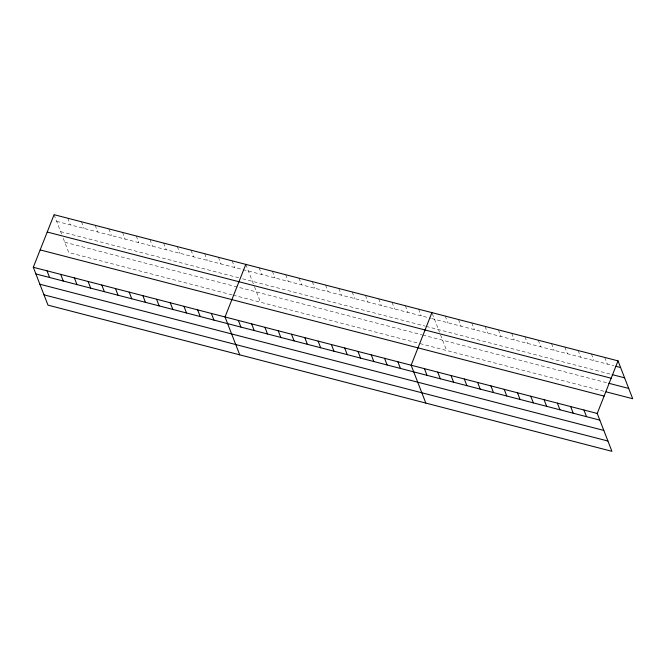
<?xml version="1.0" encoding="UTF-8"?>
<svg xmlns="http://www.w3.org/2000/svg" width="666" height="666" viewBox="0 0 666 666"><rect width="100%" height="100%" fill="white"/><g stroke="black" fill="none" stroke-linecap="round" stroke-linejoin="round"><path stroke-width="0.5" stroke-dasharray="3.33 2.5" d="M56.66 221.337L430.702 318.306M431.651 318.548L613.952 365.809M60.656 231.635L238.694 277.789M242.607 278.804L425.199 326.14M426.148 326.382L611.296 374.384M64.769 242.241L421.72 334.773M422.669 335.023L607.817 383.017M232.134 294.888L68.764 252.539L62.712 236.938M233.108 295.146L419.064 343.348M420.013 343.598L604.212 391.35M604.72 357.417L607.309 364.086M591.425 353.979L594.014 360.639M578.138 350.532L580.719 357.192M564.843 347.086L567.424 353.746M551.548 343.639L554.137 350.299M538.253 340.193L540.842 346.853M524.966 336.746L527.547 343.406M511.671 333.3L514.252 339.96M498.376 329.853L500.965 336.513M485.089 326.407L487.67 333.075M471.794 322.96L474.375 329.628M458.499 319.514L461.08 326.182M445.204 316.067L447.793 322.735M432.284 313.578L439.518 332.234M440.551 334.89L446.603 350.491M418.623 309.174L421.203 315.842M405.328 305.736L407.917 312.396M392.033 302.289L394.622 308.949M378.746 298.843L381.327 305.503M365.451 295.396L368.032 302.056M352.156 291.949L354.745 298.609M338.861 288.503L341.45 295.163M325.574 285.056L328.155 291.716M312.279 281.61L314.86 288.278M298.984 278.163L301.573 284.832M285.689 274.717L288.278 281.385M272.402 271.27L274.983 277.938M259.107 267.824L261.688 274.492M245.812 264.377L253.421 283.991M254.454 286.646L260.498 302.247M232.118 260.831L234.707 267.491M218.423 257.284L221.004 263.944M204.728 253.729L207.309 260.398M191.034 250.183L193.615 256.843M177.339 246.628L179.92 253.296M163.645 243.082L166.225 249.742M149.942 239.527L152.531 246.195M136.247 235.98L138.836 242.64M122.552 232.426L125.141 239.094M108.858 228.879L111.447 235.539M95.163 225.324L97.744 231.993M81.468 221.778L84.049 228.438M67.774 218.223L70.355 224.892M54.079 214.677L62.021 235.173"/><path stroke-width="1" d="M618.015 360.864L597.236 413.461L611.921 451.323L47.985 305.136L33.3 267.266L54.079 214.677L618.015 360.864L632.7 398.734L606.118 391.841M245.812 264.377L225.041 316.974L239.727 354.836M431.918 312.62L411.138 365.218L425.824 403.08M615.85 366.3L620.595 367.532M612.245 374.625L624.591 377.83M47.219 232.034L611.155 378.221M608.766 383.266L628.704 388.436M40.16 249.916L604.095 396.103M33.3 267.266L597.236 413.461M35.881 273.934L599.825 420.121M39.877 284.232L603.812 430.419M43.989 294.838L607.933 441.025M583.949 410.015L586.53 416.675M570.654 406.568L573.235 413.228M557.359 403.121L559.948 409.781M544.064 399.675L546.653 406.343M530.777 396.228L533.358 402.897M517.482 392.782L520.063 399.45M504.187 389.335L506.776 396.004M490.892 385.889L493.481 392.557M477.605 382.442L480.186 389.111M464.31 379.004L466.891 385.664M451.015 375.557L453.604 382.217M437.72 372.111L440.309 378.771M424.433 368.664L427.014 375.324M397.843 361.771L400.433 368.431M384.557 358.325L387.137 364.985M371.262 354.878L373.842 361.546M357.967 351.432L360.556 358.1M344.672 347.985L347.261 354.653M331.385 344.538L333.966 351.207M318.09 341.092L320.671 347.76M304.795 337.645L307.384 344.314M291.5 334.207L294.089 340.867M278.213 330.761L280.794 337.421M264.918 327.314L267.499 333.974M251.623 323.867L254.212 330.527M238.328 320.421L240.917 327.081M211.347 313.42L213.928 320.088M197.644 309.873L200.233 316.533M183.949 306.327L186.538 312.987M170.255 302.772L172.844 309.44M156.56 299.225L159.149 305.885M142.865 295.671L145.446 302.339M129.171 292.124L131.751 298.784M115.476 288.569L118.057 295.238M101.781 285.023L104.362 291.683M88.079 281.468L90.668 288.137M74.384 277.922L76.973 284.582M60.689 274.367L63.278 281.035M46.995 270.821L49.584 277.481"/></g></svg>
